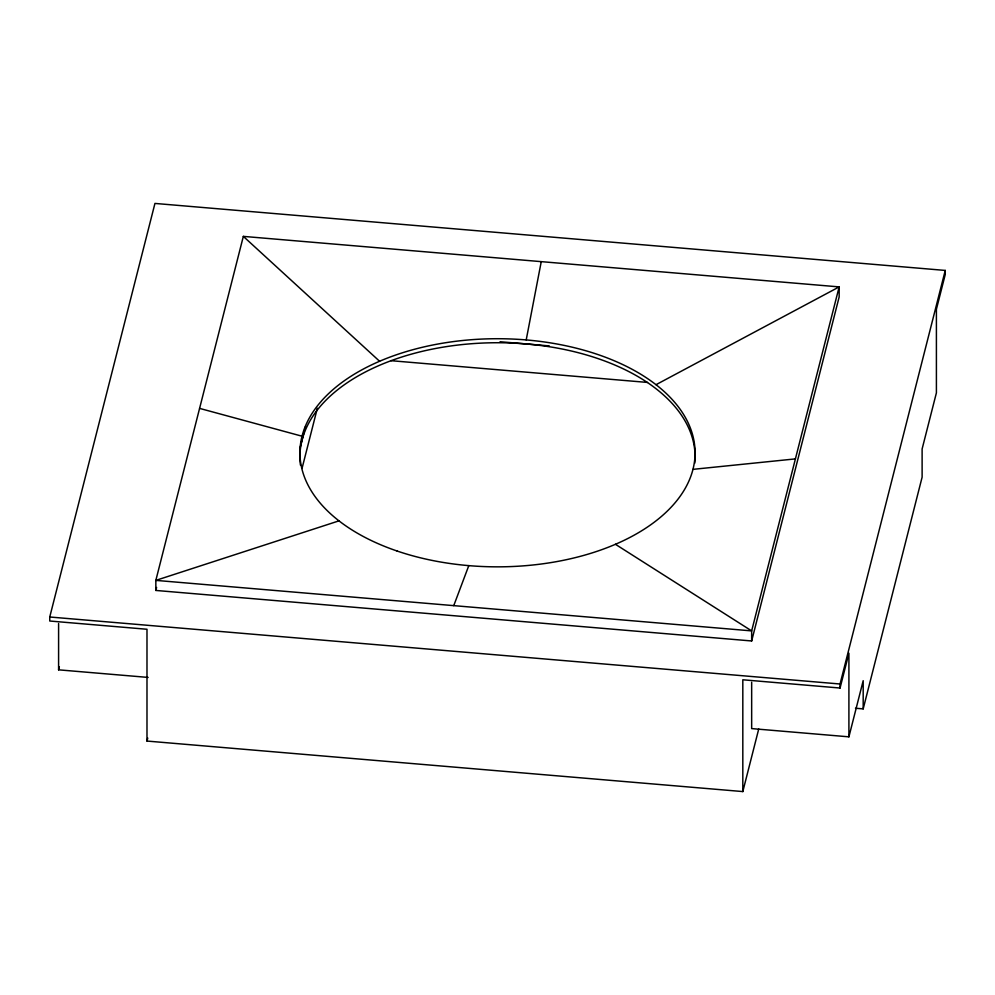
<?xml version="1.0" encoding="UTF-8"?>
<svg xmlns="http://www.w3.org/2000/svg" width="995" height="995" viewBox="0 0 995 995"><rect width="100%" height="100%" fill="white"/><g stroke="black" fill="none" stroke-linecap="round" stroke-linejoin="round"><path stroke-width="1.49" d="M526.206 339.917L541.243 261.648M758.737 728.974L742.817 791.572L146.986 741.064L146.986 629.263L49.75 621.017L49.75 616.999L154.946 203.428L945.25 270.429L945.25 274.458L936.407 309.246L936.407 392.838L922.116 448.981L922.116 477.177L863.187 708.888L855.464 708.241M148.118 677.421L58.593 669.834L59.364 666.824M243.34 236.387L155.842 580.383L155.842 590.445L751.66 640.967L839.158 296.97L839.158 286.896L243.34 236.387L379.58 361.26M155.842 590.445L156.601 587.448M146.986 741.064L147.757 738.054M300.117 447.75L305.477 426.693M302.032 468.434L317.343 408.236M742.817 791.572L742.817 679.784L840.054 688.03L840.054 684L945.25 270.429M840.054 688.03L848.909 653.242L848.909 736.835L751.66 728.589L751.66 682.259M848.909 736.835L863.187 680.692L863.187 708.888M453.757 605.632L468.794 565.633M656.016 384.692L839.158 286.896L751.66 630.892L751.66 640.967M338.984 520.858L155.842 580.383L751.66 630.892L615.42 544.29M692.968 469.354L795.415 458.894M500.037 341.733L549.29 345.912M390.998 360.688L647.509 382.428M49.75 616.999L840.054 684M199.585 408.385L302.032 436.208M58.593 623.504L58.593 669.834M300.453 465.138A197.57 114.064 0 0 1 495.796 342.74A197.57 114.064 0 0 1 694.759 463.172M397.067 551.006A197.57 114.064 0 0 0 695.057 453.882A197.57 114.064 0 0 0 400.376 353.449A197.57 114.064 0 0 0 397.067 551.006"/></g></svg>
